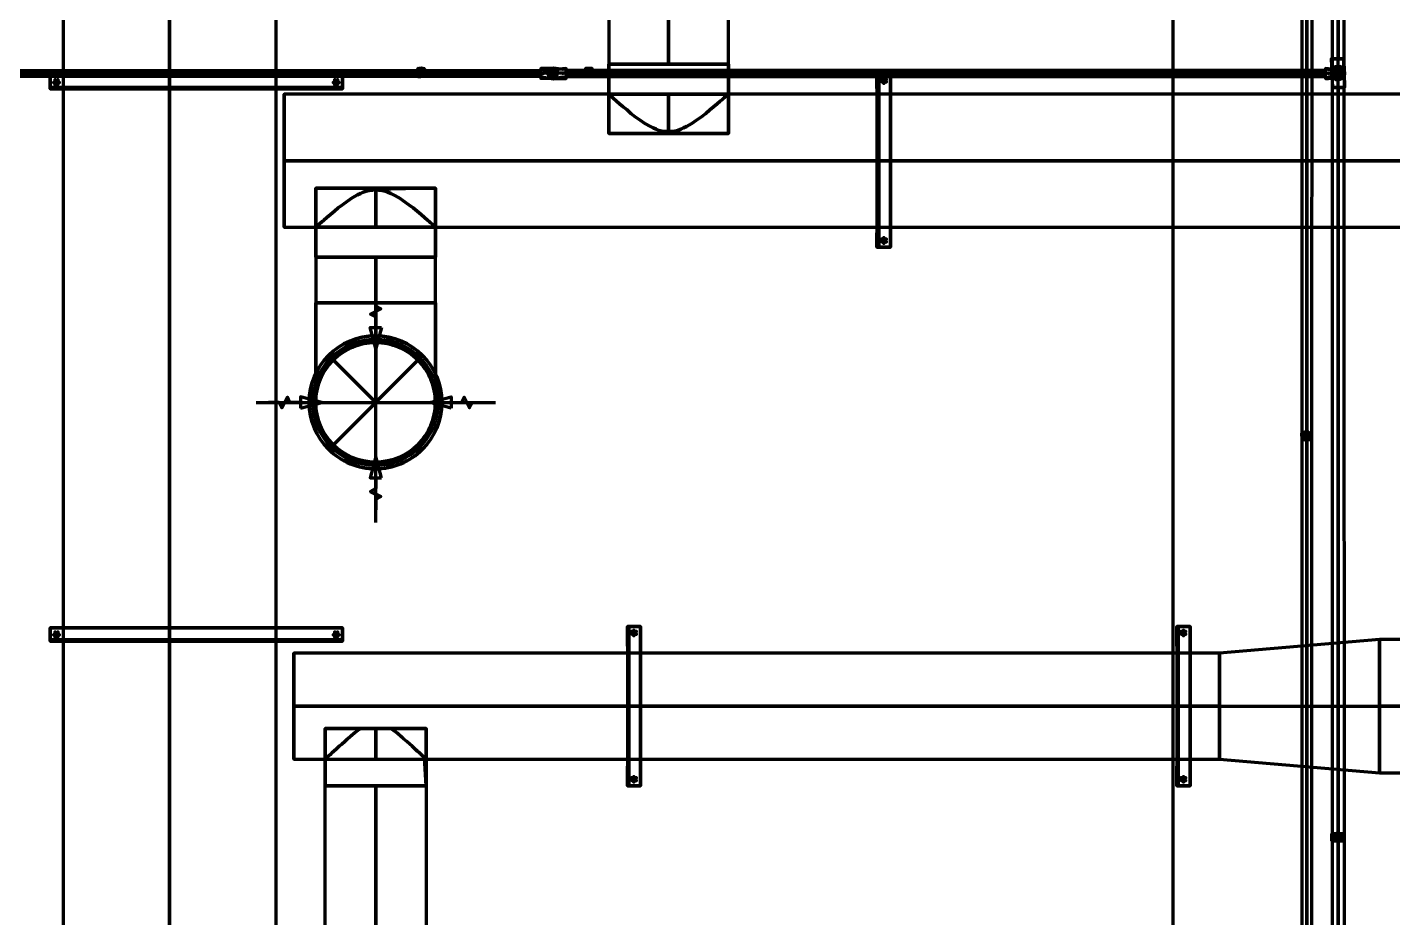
# Model space of a CAD drawing. Extents: x 0 to 1153, y 0 to 816.
# Drawn here: x 510.91 to 544.09, y 459.68 to 481.31 of the extents above; entities that cross this region are included whole.
import ezdxf

# ---------------------------------------------------------------- set-up
doc = ezdxf.new("R2010")
doc.units = 0
doc.header["$MEASUREMENT"] = 0
for name, color, linetype in [('Arch', 7, 'Continuous'), ('HVAC', 7, 'Continuous'), ('PIPE', 7, 'Continuous')]:
    doc.layers.add(name, color=color, linetype=linetype)

msp = doc.modelspace()

# ---------------------------------------------------------------- linework, layer by layer
at = {"layer": 'Arch', "color": 11, "linetype": 'Continuous', "lineweight": 211}
msp.add_line((538.755, 361.77), (538.755, 717.391), dxfattribs=at)
for points in [[(519.377, 474.017), (519.377, 474.282), (519.25, 474.345), (519.504, 474.472), (519.377, 474.536), (519.377, 474.8)], [(517.546, 472.197), (517.292, 472.197), (517.229, 472.324), (517.091, 472.07), (517.028, 472.197), (516.774, 472.197)], [(521.208, 472.197), (521.462, 472.197), (521.526, 472.324), (521.653, 472.07), (521.727, 472.197), (521.981, 472.197)], [(519.377, 470.366), (519.377, 470.112), (519.25, 470.038), (519.504, 469.911), (519.377, 469.847), (519.377, 469.593)]]:
    msp.add_lwpolyline(points, dxfattribs=at)
for points in [[(519.515, 474.017), (519.377, 473.509), (519.24, 474.017)], [(517.546, 472.059), (518.065, 472.197), (517.546, 472.334)], [(521.208, 472.059), (520.689, 472.197), (521.208, 472.334)], [(519.515, 470.366), (519.377, 470.884), (519.24, 470.366)]]:
    msp.add_lwpolyline(points, close=True, dxfattribs=at)
at = {"layer": 'HVAC', "color": 6, "linetype": 'Continuous', "lineweight": 211}
for p, q in [((518.118, 476.631), (518.075, 476.599)), ((519.377, 469.286), (519.377, 475.107)), ((520.404, 473.223), (518.351, 471.17)), ((516.467, 472.197), (522.288, 472.197))]:
    msp.add_line(p, q, dxfattribs=at)
for points in [[(514.361, 534.416), (515.588, 534.416), (513.133, 534.416), (514.361, 534.416), (513.133, 534.416), (515.588, 534.416), (514.361, 534.416), (514.361, 535.654), (514.361, 534.416), (514.361, 530.532), (511.778, 530.532), (514.361, 530.532), (516.954, 530.532), (515.588, 534.416), (515.588, 535.654), (513.133, 535.654), (513.133, 534.416), (511.778, 530.532), (511.778, 407.331), (516.954, 407.331), (516.954, 530.532), (514.361, 530.532), (514.361, 407.331), (514.361, 530.532)], [(525.039, 488.125), (525.039, 480.42), (525.039, 479.69), (525.039, 478.737), (525.039, 479.69), (525.039, 478.737), (526.489, 478.737), (527.95, 478.737), (525.039, 478.737), (526.489, 478.737), (527.95, 478.737), (525.039, 478.737), (526.489, 478.737), (527.95, 478.737), (525.039, 478.737), (526.489, 478.737), (527.95, 478.737), (525.039, 478.737), (525.039, 479.69), (525.039, 480.42), (525.039, 479.69), (527.95, 479.69), (527.95, 478.737), (527.95, 479.69), (527.95, 480.42), (527.95, 479.69), (527.95, 478.737), (527.95, 479.69), (527.95, 480.42), (527.95, 488.125)], [(518.573, 480.145), (511.461, 480.145), (518.573, 480.145)], [(511.651, 479.922), (511.58, 479.995), (511.64, 480.007), (511.651, 479.922), (511.58, 479.995), (511.636, 480.01), (511.651, 479.922), (511.58, 479.995), (511.651, 480.039), (511.58, 479.995), (511.651, 479.922), (511.683, 479.975), (511.651, 480.039), (511.58, 479.995), (511.651, 479.922), (511.683, 479.975), (511.651, 480.039), (511.58, 479.995), (511.651, 479.922), (511.683, 479.975), (511.651, 480.039), (511.58, 479.995), (511.651, 479.922), (511.683, 479.975), (511.651, 480.039), (511.58, 479.995), (511.651, 479.922), (511.683, 479.975), (511.651, 480.039), (511.58, 479.995), (511.651, 479.922), (511.683, 479.975), (511.651, 480.039), (511.58, 479.995), (511.651, 479.922), (511.683, 479.975)], [(616.31, 480.176), (568.24, 480.176), (564.367, 479.69), (517.155, 479.69)], [(518.446, 479.922), (518.374, 479.992), (518.433, 480.009), (518.446, 479.922), (518.374, 479.992), (518.431, 480.01), (518.446, 479.922), (518.374, 479.992), (518.446, 480.039), (518.374, 479.992), (518.446, 479.922), (518.478, 479.975), (518.446, 480.039), (518.374, 479.992), (518.446, 479.922), (518.478, 479.975), (518.446, 480.039), (518.374, 479.992), (518.446, 479.922), (518.478, 479.975), (518.446, 480.039), (518.374, 479.992), (518.446, 479.922), (518.478, 479.975), (518.446, 480.039), (518.374, 479.992), (518.446, 479.922), (518.478, 479.975), (518.446, 480.039), (518.374, 479.992), (518.446, 479.922), (518.478, 479.975), (518.446, 480.039), (518.374, 479.992), (518.446, 479.922), (518.478, 479.975)], [(531.675, 479.986), (531.734, 480.058), (531.751, 479.999), (531.675, 479.986), (531.734, 480.058), (531.752, 480.001), (531.675, 479.986), (531.734, 480.058), (531.781, 479.986), (531.734, 480.058), (531.675, 479.986), (531.728, 479.954), (531.781, 479.986), (531.734, 480.058), (531.675, 479.986), (531.728, 479.954), (531.781, 479.986), (531.734, 480.058), (531.675, 479.986), (531.728, 479.954), (531.781, 479.986), (531.734, 480.058), (531.675, 479.986), (531.728, 479.954), (531.781, 479.986), (531.734, 480.058), (531.675, 479.986), (531.728, 479.954), (531.781, 479.986), (531.734, 480.058), (531.675, 479.986), (531.728, 479.954), (531.781, 479.986), (531.734, 480.058), (531.675, 479.986), (531.728, 479.954)], [(531.887, 475.975), (531.887, 480.176), (531.887, 475.975)], [(517.155, 476.462), (517.155, 479.69), (517.155, 476.462), (564.367, 476.462), (568.24, 475.975), (616.31, 475.975)], [(526.489, 478.737), (526.489, 479.69), (526.489, 478.737)], [(517.155, 478.07), (564.367, 478.07), (517.155, 478.07)], [(519.377, 477.404), (519.377, 476.462), (519.377, 477.404)], [(531.675, 476.102), (531.734, 476.174), (531.751, 476.115), (531.675, 476.102), (531.734, 476.174), (531.752, 476.117), (531.675, 476.102), (531.734, 476.174), (531.781, 476.102), (531.734, 476.174), (531.675, 476.102), (531.728, 476.07), (531.781, 476.102), (531.734, 476.174), (531.675, 476.102), (531.728, 476.07), (531.781, 476.102), (531.734, 476.174), (531.675, 476.102), (531.728, 476.07), (531.781, 476.102), (531.734, 476.174), (531.675, 476.102), (531.728, 476.07), (531.781, 476.102), (531.734, 476.174), (531.675, 476.102), (531.728, 476.07), (531.781, 476.102), (531.734, 476.174), (531.675, 476.102), (531.728, 476.07), (531.781, 476.102), (531.734, 476.174), (531.675, 476.102), (531.728, 476.07)], [(519.377, 474.62), (519.377, 475.731), (519.377, 474.62), (519.377, 472.197), (518.351, 473.223)], [(519.377, 472.197), (519.377, 472.197), (519.377, 472.197)], [(518.573, 466.725), (511.461, 466.725), (518.573, 466.725)], [(511.651, 466.503), (511.58, 466.575), (511.683, 466.556), (511.651, 466.503), (511.58, 466.575), (511.636, 466.591), (511.651, 466.503), (511.58, 466.575), (511.651, 466.619), (511.58, 466.575), (511.651, 466.503), (511.683, 466.556), (511.651, 466.619), (511.58, 466.575), (511.651, 466.503), (511.683, 466.556), (511.651, 466.619), (511.58, 466.575), (511.651, 466.503), (511.683, 466.556), (511.651, 466.619), (511.58, 466.575), (511.651, 466.503), (511.683, 466.556), (511.651, 466.619), (511.58, 466.575), (511.651, 466.503), (511.683, 466.556), (511.651, 466.619), (511.58, 466.575), (511.651, 466.503), (511.683, 466.556), (511.651, 466.619), (511.58, 466.575), (511.651, 466.503), (511.683, 466.556)], [(518.446, 466.503), (518.375, 466.575), (518.478, 466.556), (518.446, 466.503), (518.375, 466.575), (518.431, 466.591), (518.446, 466.503), (518.375, 466.575), (518.446, 466.619), (518.375, 466.575), (518.446, 466.503), (518.478, 466.556), (518.446, 466.619), (518.375, 466.575), (518.446, 466.503), (518.478, 466.556), (518.446, 466.619), (518.375, 466.575), (518.446, 466.503), (518.478, 466.556), (518.446, 466.619), (518.375, 466.575), (518.446, 466.503), (518.478, 466.556), (518.446, 466.619), (518.375, 466.575), (518.446, 466.503), (518.478, 466.556), (518.446, 466.619), (518.375, 466.575), (518.446, 466.503), (518.478, 466.556), (518.446, 466.619), (518.375, 466.575), (518.446, 466.503), (518.478, 466.556)], [(525.6, 466.566), (525.662, 466.637), (525.6, 466.566), (525.662, 466.637), (525.6, 466.566), (525.662, 466.637), (525.706, 466.566), (525.662, 466.637), (525.6, 466.566), (525.653, 466.534), (525.706, 466.566), (525.662, 466.637), (525.6, 466.566), (525.653, 466.534), (525.706, 466.566), (525.662, 466.637), (525.6, 466.566), (525.653, 466.534), (525.706, 466.566), (525.662, 466.637), (525.6, 466.566), (525.653, 466.534), (525.706, 466.566), (525.662, 466.637), (525.6, 466.566), (525.653, 466.534), (525.706, 466.566), (525.662, 466.637), (525.6, 466.566), (525.653, 466.534), (525.706, 466.566), (525.662, 466.637), (525.6, 466.566), (525.653, 466.534)], [(525.812, 462.883), (525.812, 466.757), (525.812, 462.883)], [(538.956, 466.566), (539.018, 466.637), (538.956, 466.566), (539.018, 466.637), (538.956, 466.566), (539.018, 466.637), (539.062, 466.566), (539.018, 466.637), (538.956, 466.566), (539.009, 466.534), (539.062, 466.566), (539.018, 466.637), (538.956, 466.566), (539.009, 466.534), (539.062, 466.566), (539.018, 466.637), (538.956, 466.566), (539.009, 466.534), (539.062, 466.566), (539.018, 466.637), (538.956, 466.566), (539.009, 466.534), (539.062, 466.566), (539.018, 466.637), (538.956, 466.566), (539.009, 466.534), (539.062, 466.566), (539.018, 466.637), (538.956, 466.566), (539.009, 466.534), (539.062, 466.566), (539.018, 466.637), (538.956, 466.566), (539.009, 466.534)], [(539.168, 462.883), (539.168, 466.757), (539.168, 462.883)], [(517.387, 463.529), (517.387, 466.111), (517.387, 463.529), (539.888, 463.529), (543.772, 463.201), (575.712, 463.201), (575.712, 466.439), (543.772, 466.439), (539.888, 466.111), (517.387, 466.111)], [(539.888, 464.82), (539.888, 466.111), (539.888, 464.82), (539.888, 463.529), (539.888, 464.82), (543.772, 464.82), (543.772, 463.201), (543.772, 466.439), (543.772, 464.82), (543.772, 466.439), (543.772, 463.201), (543.772, 464.82), (575.712, 464.82), (543.772, 464.82)], [(539.888, 463.529), (539.888, 466.111), (539.888, 463.529)], [(517.387, 464.82), (539.888, 464.82), (517.387, 464.82)], [(518.149, 456.882), (518.149, 462.883), (518.149, 463.529), (518.149, 464.28), (518.149, 463.529), (520.605, 463.529), (520.605, 464.28), (520.605, 463.529), (520.605, 462.883), (520.605, 456.882)], [(520.488, 463.635), (520.562, 463.571), (520.605, 463.529), (520.562, 463.571), (520.488, 463.635), (520.446, 463.688), (520.393, 463.73), (520.33, 463.783), (520.266, 463.846), (520.203, 463.899), (520.129, 463.963), (520.054, 464.026), (519.906, 464.164), (519.822, 464.227), (519.737, 464.28), (520.605, 464.28), (518.149, 464.28), (520.605, 464.28), (520.605, 463.529), (520.605, 462.883), (520.562, 463.571), (520.488, 463.635), (520.435, 463.688), (520.383, 463.73), (520.266, 463.846), (520.203, 463.899), (520.129, 463.963), (520.054, 464.026), (519.896, 464.164), (519.811, 464.227), (519.737, 464.28), (518.149, 464.28), (518.149, 463.529), (518.149, 462.883), (519.377, 462.883), (519.377, 456.882), (519.377, 462.883), (520.605, 462.883), (518.149, 462.883), (518.149, 463.529), (518.224, 463.603), (518.308, 463.688), (518.361, 463.73), (518.425, 463.783), (518.488, 463.846), (518.552, 463.899), (518.626, 463.963), (518.689, 464.026), (518.848, 464.164), (518.933, 464.227), (519.017, 464.28), (518.943, 464.227), (518.858, 464.164), (518.7, 464.026), (518.626, 463.963), (518.552, 463.899), (518.488, 463.846), (518.425, 463.783), (518.361, 463.73), (518.308, 463.688), (518.266, 463.635), (518.224, 463.603), (518.149, 463.529), (518.224, 463.603), (518.266, 463.635)], [(518.149, 464.28), (519.377, 464.28), (520.605, 464.28), (518.149, 464.28), (519.377, 464.28), (520.605, 464.28), (518.149, 464.28), (519.377, 464.28), (520.605, 464.28)], [(519.377, 464.28), (519.377, 463.529), (519.377, 464.28)], [(520.605, 463.529), (520.605, 463.529), (520.605, 463.529)], [(525.6, 463.01), (525.659, 463.082), (525.676, 463.023), (525.6, 463.01), (525.659, 463.082), (525.678, 463.025), (525.6, 463.01), (525.659, 463.082), (525.706, 463.01), (525.659, 463.082), (525.6, 463.01), (525.653, 462.978), (525.706, 463.01), (525.659, 463.082), (525.6, 463.01), (525.653, 462.978), (525.706, 463.01), (525.659, 463.082), (525.6, 463.01), (525.653, 462.978), (525.706, 463.01), (525.659, 463.082), (525.6, 463.01), (525.653, 462.978), (525.706, 463.01), (525.659, 463.082), (525.6, 463.01), (525.653, 462.978), (525.706, 463.01), (525.659, 463.082), (525.6, 463.01), (525.653, 462.978), (525.706, 463.01), (525.659, 463.082), (525.6, 463.01), (525.653, 462.978)], [(538.956, 463.01), (539.018, 463.081), (538.956, 463.01), (539.018, 463.081), (538.956, 463.01), (539.018, 463.081), (539.062, 463.01), (539.018, 463.081), (538.956, 463.01), (539.009, 462.978), (539.062, 463.01), (539.018, 463.081), (538.956, 463.01), (539.009, 462.978), (539.062, 463.01), (539.018, 463.081), (538.956, 463.01), (539.009, 462.978), (539.062, 463.01), (539.018, 463.081), (538.956, 463.01), (539.009, 462.978), (539.062, 463.01), (539.018, 463.081), (538.956, 463.01), (539.009, 462.978), (539.062, 463.01), (539.018, 463.081), (538.956, 463.01), (539.009, 462.978), (539.062, 463.01), (539.018, 463.081), (538.956, 463.01), (539.009, 462.978)]]:
    msp.add_lwpolyline(points, dxfattribs=at)
for points in [[(526.489, 480.42), (527.95, 480.42), (525.039, 480.42), (526.489, 480.42), (527.95, 480.42), (525.039, 480.42), (526.489, 480.42), (527.95, 480.42), (525.039, 480.42), (527.95, 480.42), (525.039, 480.42), (526.489, 480.42), (526.489, 488.125)], [(511.461, 479.859), (518.573, 479.859), (511.461, 479.817), (511.461, 480.145), (511.461, 479.817), (518.573, 479.817), (518.573, 480.145), (518.573, 479.817)], [(531.601, 480.176), (531.601, 475.975), (531.558, 480.176), (531.887, 480.176), (531.558, 480.176), (531.558, 475.975), (531.887, 475.975), (531.558, 475.975)], [(527.95, 479.69), (527.939, 479.679), (527.897, 479.647), (527.844, 479.605), (527.823, 479.573), (527.749, 479.52), (527.674, 479.457), (527.59, 479.383), (527.495, 479.309), (527.399, 479.224), (527.293, 479.139), (527.177, 479.055), (527.061, 478.98), (526.934, 478.906), (526.86, 478.875), (526.796, 478.843), (526.722, 478.811), (526.648, 478.79), (526.563, 478.779), (526.415, 478.779), (526.33, 478.79), (526.256, 478.811), (526.193, 478.843), (526.119, 478.875), (526.055, 478.906), (525.918, 478.98), (525.801, 479.055), (525.685, 479.139), (525.579, 479.224), (525.484, 479.309), (525.388, 479.383), (525.304, 479.457), (525.23, 479.52), (525.166, 479.573), (525.081, 479.647), (525.039, 479.679), (525.039, 479.69), (525.039, 479.679), (525.081, 479.647), (525.134, 479.605), (525.23, 479.52), (525.304, 479.457), (525.388, 479.383), (525.484, 479.309), (525.579, 479.224), (525.685, 479.139), (525.801, 479.055), (525.918, 478.98), (526.055, 478.906), (526.119, 478.875), (526.193, 478.843), (526.256, 478.811), (526.33, 478.79), (526.415, 478.779), (526.563, 478.779), (526.648, 478.79), (526.722, 478.811), (526.796, 478.843), (526.86, 478.875), (526.934, 478.906), (527.061, 478.98), (527.177, 479.055), (527.293, 479.139), (527.399, 479.224), (527.495, 479.309), (527.59, 479.383), (527.674, 479.457), (527.749, 479.52), (527.791, 479.552), (527.897, 479.647), (527.95, 479.69)], [(517.917, 476.462), (517.927, 476.462), (517.97, 476.504)], [(517.917, 475.731), (519.377, 475.731), (520.827, 475.731), (517.917, 475.731), (519.377, 475.731), (520.827, 475.731), (517.917, 475.731), (519.377, 475.731), (520.827, 475.731), (517.917, 475.731), (520.827, 475.731)], [(517.917, 474.62), (520.827, 474.62), (517.917, 474.62), (520.827, 474.62), (517.917, 474.62), (520.827, 474.62), (517.917, 474.62), (520.827, 474.62)], [(511.461, 466.439), (518.573, 466.439), (511.461, 466.397), (511.461, 466.725), (511.461, 466.397), (518.573, 466.397), (518.573, 466.725), (518.573, 466.397)], [(525.526, 466.757), (525.526, 462.883), (525.494, 466.757), (525.812, 466.757), (525.494, 466.757), (525.494, 462.883), (525.812, 462.883), (525.494, 462.883)], [(538.882, 466.757), (538.882, 462.883), (538.85, 466.757), (539.168, 466.757), (538.85, 466.757), (538.85, 462.883), (539.168, 462.883), (538.85, 462.883)], [(519.377, 462.883), (518.149, 462.883), (519.377, 462.883), (520.605, 462.883), (519.377, 462.883), (518.149, 462.883), (519.377, 462.883), (520.605, 462.883), (519.377, 462.883), (518.149, 462.883), (519.377, 462.883), (520.605, 462.883)]]:
    msp.add_lwpolyline(points, close=True, dxfattribs=at)
for points in [[(520.827, 477.404), (519.377, 477.404), (517.917, 477.404), (520.827, 477.404), (519.377, 477.404), (517.917, 477.404), (520.827, 477.404), (519.377, 477.372), (519.451, 477.361), (519.536, 477.351), (519.61, 477.329), (519.673, 477.308), (519.747, 477.277), (519.811, 477.245), (519.949, 477.171), (520.181, 477.001), (520.287, 476.927), (520.383, 476.843), (520.478, 476.769), (520.562, 476.695), (520.637, 476.631), (520.679, 476.599), (520.7, 476.568), (520.763, 476.525), (520.795, 476.483), (520.827, 476.462), (520.763, 476.525), (520.7, 476.568), (520.637, 476.631), (520.562, 476.695), (520.478, 476.769), (520.383, 476.843), (520.287, 476.927), (520.181, 477.001), (519.949, 477.171), (519.811, 477.245), (519.747, 477.277), (519.673, 477.308), (519.61, 477.329), (519.536, 477.351), (519.451, 477.361), (519.377, 477.372), (519.303, 477.361), (519.218, 477.351), (519.144, 477.329), (519.07, 477.308), (519.007, 477.277), (518.933, 477.245), (518.806, 477.171), (518.689, 477.086), (518.573, 477.001), (518.467, 476.927), (518.372, 476.843), (518.276, 476.769), (518.192, 476.695), (518.118, 476.631), (518.075, 476.599), (518.022, 476.546), (517.97, 476.504), (517.959, 476.483), (517.917, 476.462), (517.97, 476.504), (518.022, 476.546), (518.118, 476.631), (518.192, 476.695), (518.276, 476.769), (518.372, 476.843), (518.467, 476.927), (518.573, 477.001), (518.689, 477.086), (518.806, 477.171), (518.933, 477.245), (519.007, 477.277), (519.07, 477.308), (519.144, 477.329), (519.218, 477.351), (519.303, 477.361), (519.377, 477.404), (517.917, 477.404), (520.827, 477.404), (519.377, 477.404), (517.917, 477.404), (520.827, 477.404), (520.827, 476.462), (520.827, 475.731), (520.827, 476.462), (517.917, 476.462), (517.917, 477.404), (517.917, 476.462), (517.917, 475.731), (517.917, 476.462), (517.917, 477.404), (517.917, 476.462), (517.917, 475.731), (517.917, 474.62), (517.917, 472.202, -0.414215), (519.372, 473.657, -0.414215), (520.827, 472.202, 0.414215), (519.372, 473.657, 0.414215), (517.917, 472.202, 0.414226), (519.372, 470.747, 0.414226), (520.848, 472.202, -0.41422), (519.372, 470.725, -0.414208), (517.895, 472.202, -0.41421), (519.372, 473.678, -0.414221), (520.848, 472.202, -0.41422), (519.372, 470.725, -0.414208), (517.895, 472.202, -0.41421), (519.372, 473.678, -0.414221), (520.827, 472.197), (520.827, 474.62), (520.827, 475.731), (520.827, 476.462), (520.827, 477.404), (520.827, 476.462)], [(519.372, 473.816, 0.41421), (517.758, 472.202, 0.414218), (519.372, 470.588, 0.414219), (520.986, 472.202, 0.414211), (519.372, 473.816, 0.41421), (517.758, 472.202, 0.414218), (519.372, 470.588, 0.414219), (520.986, 472.202, 0.414211)], [(519.372, 473.731, 0.414211), (517.842, 472.202, 0.41421), (519.372, 470.673, 0.414216), (520.901, 472.202, 0.414217)]]:
    msp.add_lwpolyline(points, format="xyb", close=True, dxfattribs=at)
msp.add_lwpolyline([(517.917, 472.202, 0.414226), (519.372, 470.747, 0.414226), (520.827, 472.202, 0.414215), (519.372, 473.657, 0.414215), (517.917, 472.202, 0.414226), (519.372, 470.747, 0.414226), (520.827, 472.202), (520.827, 474.62), (520.827, 472.202, 0.414215), (519.372, 473.657, 0.414215), (517.917, 472.202), (517.917, 474.62), (517.917, 472.202, 0.414226), (519.372, 470.747, 0.414226), (520.827, 472.202)], format="xyb", dxfattribs=at)
for radius in [1.614, 1.455]:
    msp.add_circle((519.372, 472.202), radius, dxfattribs=at)
for p in [(511.556, 479.975), (511.556, 479.975), (511.556, 479.975), (511.588, 480.039), (511.588, 480.039), (511.588, 480.039), (511.588, 479.922), (511.588, 479.922), (511.588, 479.922), (511.651, 480.039), (511.651, 480.039), (511.651, 480.039), (511.683, 479.975), (511.683, 479.975), (511.683, 479.975), (518.351, 479.975), (518.351, 479.975), (518.351, 479.975), (518.382, 480.039), (518.382, 480.039), (518.382, 480.039), (518.382, 479.922), (518.382, 479.922), (518.382, 479.922), (518.446, 480.039), (518.446, 480.039), (518.446, 480.039), (518.478, 479.975), (518.478, 479.975), (518.478, 479.975), (531.675, 480.049), (531.675, 480.049), (531.675, 480.049), (531.728, 480.081), (531.728, 480.081), (531.728, 480.081), (531.728, 479.954), (531.728, 479.954), (531.728, 479.954), (531.781, 480.049), (531.781, 480.049), (531.781, 480.049), (531.781, 479.986), (531.781, 479.986), (531.781, 479.986), (531.675, 476.165), (531.675, 476.165), (531.675, 476.165), (531.728, 476.197), (531.728, 476.197), (531.728, 476.197), (531.728, 476.07), (531.728, 476.07), (531.728, 476.07), (531.781, 476.165), (531.781, 476.165), (531.781, 476.165), (531.781, 476.102), (531.781, 476.102), (531.781, 476.102), (519.377, 472.197), (511.588, 466.619), (511.588, 466.619), (511.588, 466.619), (511.651, 466.619), (511.651, 466.619), (511.651, 466.619), (518.382, 466.619), (518.382, 466.619), (518.382, 466.619), (518.446, 466.619), (518.446, 466.619), (518.446, 466.619), (525.6, 466.63), (525.6, 466.63), (525.6, 466.63), (525.653, 466.661), (525.653, 466.661), (525.653, 466.661), (525.706, 466.63), (525.706, 466.63), (525.706, 466.63), (538.956, 466.63), (538.956, 466.63), (538.956, 466.63), (539.009, 466.661), (539.009, 466.661), (539.009, 466.661), (539.062, 466.63), (539.062, 466.63), (539.062, 466.63), (511.556, 466.556), (511.556, 466.556), (511.556, 466.556), (511.588, 466.503), (511.588, 466.503), (511.588, 466.503), (511.683, 466.556), (511.683, 466.556), (511.683, 466.556), (518.351, 466.556), (518.351, 466.556), (518.351, 466.556), (518.382, 466.503), (518.382, 466.503), (518.382, 466.503), (518.478, 466.556), (518.478, 466.556), (518.478, 466.556), (525.653, 466.534), (525.653, 466.534), (525.653, 466.534), (525.706, 466.566), (525.706, 466.566), (525.706, 466.566), (539.009, 466.534), (539.009, 466.534), (539.009, 466.534), (539.062, 466.566), (539.062, 466.566), (539.062, 466.566), (520.605, 463.529), (525.6, 463.074), (525.6, 463.074), (525.6, 463.074), (525.653, 463.105), (525.653, 463.105), (525.653, 463.105), (525.653, 462.978), (525.653, 462.978), (525.653, 462.978), (525.706, 463.074), (525.706, 463.074), (525.706, 463.074), (525.706, 463.01), (525.706, 463.01), (525.706, 463.01), (538.956, 463.074), (538.956, 463.074), (538.956, 463.074), (539.009, 463.105), (539.009, 463.105), (539.009, 463.105), (539.009, 462.978), (539.009, 462.978), (539.009, 462.978), (539.062, 463.074), (539.062, 463.074), (539.062, 463.074), (539.062, 463.01), (539.062, 463.01), (539.062, 463.01)]:
    msp.add_point(p, dxfattribs=at)
at = {"layer": 'PIPE', "color": 3, "linetype": 'Continuous', "lineweight": 211}
for p, q in [((542.629, 480.547), (542.766, 480.547)), ((523.388, 480.261), (523.388, 480.123)), ((542.459, 480.123), (542.459, 480.261)), ((524.637, 480.123), (524.637, 480.134)), ((542.629, 479.848), (542.904, 479.848))]:
    msp.add_line(p, q, dxfattribs=at)
for points in [[(542.766, 479.848), (542.629, 479.848), (542.925, 479.848), (542.766, 479.848), (542.925, 479.848), (542.629, 479.848), (542.904, 479.848), (542.925, 435.758), (542.629, 435.758), (542.629, 479.848), (542.766, 479.848), (542.766, 435.758), (542.766, 480.547), (542.597, 480.547), (542.629, 479.848), (542.629, 480.547), (542.629, 565.785)], [(542.904, 565.785), (542.904, 480.547), (542.925, 479.848), (542.904, 480.547), (542.597, 480.547), (542.766, 480.547), (542.766, 565.785), (542.766, 480.547), (542.904, 480.547), (542.597, 480.547), (542.904, 480.547), (542.766, 480.547), (542.904, 480.547)], [(542.142, 564.981), (542.11, 424.529), (542.142, 424.434), (542.142, 424.508), (541.898, 424.529), (541.898, 564.981)], [(542.004, 564.981), (542.004, 424.529), (542.004, 564.981)], [(499.301, 480.261), (523.388, 480.261), (523.388, 480.123), (499.301, 480.123)], [(520.404, 480.123), (520.562, 480.134), (520.404, 480.123), (520.562, 480.134), (520.404, 480.123), (520.562, 480.134), (520.404, 480.123), (520.404, 480.261), (520.562, 480.303), (520.404, 480.314), (520.562, 480.303), (520.513, 480.199), (520.457, 480.179), (520.425, 480.228), (520.461, 480.27), (520.515, 480.246), (520.503, 480.188), (520.472, 480.325), (520.562, 480.303), (520.573, 480.216), (520.562, 480.134), (520.512, 480.131), (520.456, 480.125), (520.404, 480.123), (520.377, 480.192), (520.375, 480.248), (520.401, 480.295), (520.456, 480.323), (520.472, 480.272), (520.519, 480.235), (520.494, 480.182), (520.439, 480.19), (520.43, 480.246), (520.439, 480.19), (520.404, 480.123), (520.472, 480.123), (520.404, 480.123), (520.383, 480.178), (520.372, 480.232), (520.391, 480.283), (520.433, 480.317), (520.489, 480.323), (520.562, 480.303), (520.57, 480.2), (520.562, 480.134), (520.489, 480.125), (520.472, 480.176), (520.426, 480.213), (520.451, 480.266), (520.509, 480.255), (520.513, 480.199), (520.506, 480.258), (520.562, 480.303), (520.472, 480.325), (520.562, 480.303), (520.573, 480.216), (520.562, 480.134), (520.512, 480.131), (520.456, 480.125), (520.404, 480.123), (520.377, 480.192), (520.375, 480.248), (520.401, 480.295), (520.456, 480.323), (520.472, 480.272), (520.519, 480.235), (520.494, 480.182), (520.439, 480.19), (520.43, 480.246), (520.439, 480.19), (520.404, 480.123), (520.472, 480.123), (520.404, 480.123), (520.383, 480.178), (520.372, 480.232), (520.391, 480.283), (520.433, 480.317), (520.489, 480.323), (520.562, 480.303), (520.572, 480.24), (520.565, 480.185), (520.562, 480.134), (520.565, 480.185), (520.572, 480.24), (520.562, 480.303), (520.489, 480.323), (520.433, 480.317), (520.383, 480.27), (520.435, 480.229), (520.478, 480.282), (520.391, 480.283), (520.372, 480.232), (520.383, 480.178), (520.404, 480.123), (520.404, 480.303), (520.404, 480.123), (520.562, 480.134), (520.481, 480.124), (520.562, 480.134), (520.562, 480.303), (520.404, 480.303), (520.562, 480.303), (520.562, 480.134), (520.404, 480.123), (520.404, 480.261), (520.562, 480.303), (520.404, 480.314), (520.562, 480.303), (520.562, 480.134)], [(523.79, 480.203), (523.775, 480.15), (523.695, 480.06), (523.63, 480.122), (523.597, 480.164), (523.591, 480.219), (523.613, 480.268), (523.695, 480.325), (523.766, 480.268), (523.79, 480.203), (523.766, 480.268), (523.695, 480.325), (523.604, 480.256), (523.568, 480.203), (523.582, 480.259), (523.618, 480.301), (523.695, 480.325), (523.776, 480.289), (523.79, 480.203), (523.775, 480.15), (523.746, 480.095), (523.695, 480.06), (523.634, 480.095), (523.592, 480.131), (523.57, 480.183), (523.634, 480.095), (523.695, 480.06), (523.746, 480.095), (523.775, 480.15), (523.79, 480.203), (523.775, 480.15), (523.695, 480.06), (523.604, 480.117), (523.574, 480.164), (523.57, 480.223), (523.592, 480.275), (523.634, 480.311), (523.695, 480.325), (523.746, 480.311), (523.788, 480.275), (523.79, 480.203), (523.798, 480.259), (523.746, 480.311), (523.695, 480.325), (523.634, 480.311), (523.582, 480.259), (523.568, 480.203), (523.582, 480.259), (523.618, 480.301), (523.695, 480.325), (523.776, 480.289), (523.79, 480.203), (523.775, 480.15), (523.746, 480.095), (523.695, 480.06), (523.634, 480.095), (523.592, 480.131), (523.57, 480.183), (523.634, 480.095), (523.695, 480.06), (523.746, 480.095), (523.775, 480.15), (523.79, 480.203), (523.775, 480.15), (523.695, 480.06), (523.604, 480.117), (523.574, 480.164), (523.57, 480.223), (523.592, 480.275), (523.634, 480.311), (523.695, 480.325), (523.746, 480.311), (523.788, 480.275), (523.79, 480.203), (523.775, 480.15), (523.695, 480.06), (523.63, 480.122), (523.597, 480.164), (523.591, 480.219), (523.613, 480.268), (523.695, 480.325), (523.761, 480.274), (523.79, 480.203), (523.775, 480.15), (523.695, 480.06), (523.651, 480.11), (523.609, 480.143), (523.59, 480.195), (523.604, 480.256), (523.644, 480.292), (523.695, 480.325), (523.749, 480.284), (523.79, 480.203), (523.766, 480.268), (523.695, 480.325), (523.604, 480.256), (523.568, 480.203), (523.582, 480.259), (523.618, 480.301), (523.695, 480.325), (523.776, 480.289), (523.79, 480.203), (523.775, 480.15), (523.746, 480.095), (523.695, 480.06), (523.634, 480.095), (523.592, 480.131), (523.57, 480.183), (523.634, 480.095), (523.695, 480.06), (523.746, 480.095), (523.775, 480.15), (523.79, 480.203), (523.775, 480.15), (523.695, 480.06), (523.604, 480.117), (523.574, 480.164), (523.57, 480.223), (523.592, 480.275), (523.634, 480.311), (523.695, 480.325), (523.746, 480.311), (523.788, 480.275), (523.79, 480.203), (523.798, 480.259), (523.746, 480.311), (523.695, 480.325), (523.634, 480.311), (523.582, 480.259), (523.568, 480.203), (523.582, 480.259), (523.618, 480.301), (523.695, 480.325), (523.776, 480.289), (523.79, 480.203), (523.775, 480.15), (523.746, 480.095), (523.695, 480.06), (523.634, 480.095), (523.592, 480.131), (523.57, 480.183), (523.634, 480.095), (523.695, 480.06), (523.746, 480.095), (523.775, 480.15), (523.79, 480.203), (523.775, 480.15), (523.695, 480.06), (523.604, 480.117), (523.574, 480.164), (523.57, 480.223), (523.592, 480.275), (523.634, 480.311), (523.695, 480.325), (523.746, 480.311), (523.788, 480.275), (523.79, 480.203), (523.775, 480.15), (523.695, 480.06), (523.63, 480.122), (523.597, 480.164), (523.591, 480.219), (523.613, 480.268), (523.695, 480.325), (523.766, 480.268), (523.79, 480.203), (523.761, 480.274), (523.695, 480.325), (523.6, 480.249), (523.568, 480.198), (523.79, 480.203), (523.766, 480.268), (523.695, 480.325), (523.604, 480.256), (523.621, 480.203), (523.673, 480.27), (523.79, 480.203), (523.775, 480.15), (523.701, 480.135), (523.649, 480.147), (523.775, 480.15), (523.79, 480.203), (523.742, 480.248), (523.69, 480.272), (523.928, 480.314), (524.002, 480.314), (523.928, 480.293), (523.695, 480.325), (523.452, 480.314), (523.388, 480.314), (523.452, 480.293), (523.726, 480.244), (523.693, 480.198), (523.645, 480.151), (523.621, 480.197), (523.69, 480.123), (523.655, 480.172), (523.695, 480.06), (523.928, 480.071), (524.002, 480.071), (523.928, 480.102), (523.695, 480.06), (523.452, 480.071), (523.388, 480.071), (523.452, 480.102), (523.695, 480.06), (523.695, 480.325)], [(524.002, 480.123), (524.002, 480.261), (524.002, 480.123), (542.459, 480.123), (542.459, 480.261), (524.002, 480.261)], [(542.459, 480.198), (542.791, 480.213), (542.783, 480.265), (542.808, 480.315), (542.761, 480.367), (542.813, 480.359), (542.858, 480.335), (542.893, 480.3), (542.917, 480.255), (542.925, 480.203), (542.917, 480.151), (542.893, 480.106), (542.858, 480.07), (542.813, 480.047), (542.761, 480.039), (542.709, 480.047), (542.654, 480.078), (542.621, 480.116), (542.602, 480.163), (542.597, 480.216), (542.61, 480.267), (542.636, 480.31), (542.686, 480.349), (542.747, 480.366), (542.686, 480.349), (542.629, 480.3), (542.602, 480.242), (542.597, 480.189), (542.61, 480.139), (542.654, 480.078), (542.709, 480.047), (542.761, 480.039), (542.709, 480.047), (542.664, 480.07), (542.629, 480.106), (542.605, 480.151), (542.597, 480.203), (542.605, 480.255), (542.636, 480.31), (542.675, 480.342), (542.722, 480.362), (542.774, 480.366), (542.825, 480.354), (542.868, 480.327), (542.907, 480.278), (542.924, 480.216), (542.92, 480.163), (542.924, 480.216), (542.907, 480.278), (542.858, 480.335), (542.8, 480.362), (542.747, 480.366), (542.697, 480.354), (542.636, 480.31), (542.605, 480.255), (542.66, 480.203), (542.917, 480.151), (542.893, 480.106), (542.858, 480.07), (542.813, 480.047), (542.766, 480.325), (542.785, 480.263), (542.791, 480.213), (542.728, 480.178), (542.755, 480.124), (542.709, 480.158), (542.791, 480.213), (542.778, 480.268), (542.791, 480.213), (542.797, 480.144), (542.744, 480.136), (542.797, 480.144), (542.791, 480.213), (542.755, 480.271), (542.685, 480.268), (542.66, 480.203), (542.695, 480.113), (542.743, 480.093), (542.729, 480.142), (542.66, 480.203), (542.685, 480.268), (542.761, 480.272), (542.685, 480.268), (542.729, 480.142), (542.77, 480.092), (542.819, 480.108), (542.855, 480.144), (542.872, 480.194), (542.863, 480.246), (542.833, 480.287), (542.788, 480.311), (542.791, 480.213), (542.813, 480.158), (542.761, 480.134), (542.791, 480.213), (542.761, 480.272), (542.685, 480.268), (542.66, 480.203), (542.689, 480.119), (542.734, 480.095), (542.66, 480.203), (542.685, 480.268), (542.761, 480.272), (542.685, 480.268), (542.729, 480.142), (542.77, 480.092), (542.819, 480.108), (542.855, 480.144), (542.872, 480.194), (542.863, 480.246), (542.833, 480.287), (542.788, 480.311), (542.791, 480.213), (542.813, 480.158), (542.761, 480.134), (542.791, 480.213), (542.761, 480.272), (542.685, 480.268), (542.66, 480.203), (542.713, 480.113), (542.766, 480.102), (542.523, 480.102), (542.459, 480.071), (542.523, 480.071), (542.766, 480.102), (542.851, 480.145), (542.862, 480.198), (542.819, 480.272), (542.766, 480.293), (542.523, 480.293), (542.459, 480.314), (542.523, 480.314), (542.766, 480.293), (542.817, 480.311), (542.869, 480.259), (542.883, 480.203), (542.869, 480.147), (542.817, 480.095), (542.761, 480.081), (542.705, 480.095), (542.653, 480.147), (542.66, 480.203), (542.653, 480.147), (542.689, 480.105), (542.741, 480.083), (542.799, 480.087), (542.847, 480.117), (542.876, 480.164), (542.881, 480.223), (542.859, 480.275), (542.817, 480.311), (542.761, 480.325), (542.685, 480.268), (542.66, 480.203), (542.685, 480.268), (542.761, 480.325), (542.817, 480.311), (542.869, 480.259), (542.883, 480.203), (542.869, 480.259), (542.833, 480.301), (542.781, 480.323), (542.722, 480.318), (542.685, 480.268), (542.66, 480.203), (542.663, 480.131), (542.705, 480.095), (542.761, 480.081), (542.817, 480.095), (542.859, 480.131), (542.881, 480.183), (542.793, 480.107), (542.737, 480.105), (542.685, 480.137), (542.66, 480.203), (542.722, 480.11), (542.777, 480.104), (542.826, 480.127), (542.856, 480.171), (542.859, 480.227), (542.832, 480.274), (542.785, 480.3), (542.685, 480.268), (542.66, 480.203), (542.713, 480.113), (542.766, 480.102), (542.851, 480.145), (542.862, 480.198), (542.819, 480.272), (542.766, 480.293), (542.685, 480.268), (542.66, 480.203), (542.657, 480.139), (542.697, 480.099), (542.751, 480.082), (542.808, 480.091), (542.853, 480.124), (542.879, 480.174), (542.879, 480.232), (542.853, 480.282), (542.808, 480.315), (542.751, 480.324), (542.685, 480.268), (542.66, 480.203), (542.685, 480.268), (542.761, 480.325), (542.817, 480.311), (542.869, 480.259), (542.883, 480.203), (542.869, 480.259), (542.833, 480.301), (542.781, 480.323), (542.722, 480.318), (542.685, 480.268), (542.66, 480.203), (542.663, 480.131), (542.705, 480.095), (542.761, 480.081), (542.817, 480.095), (542.859, 480.131), (542.881, 480.183), (542.793, 480.107), (542.737, 480.105), (542.685, 480.137), (542.66, 480.203), (542.66, 480.203), (542.722, 480.11), (542.777, 480.104), (542.826, 480.127), (542.856, 480.171), (542.859, 480.227), (542.832, 480.274), (542.785, 480.3), (542.685, 480.268), (542.685, 480.268), (542.66, 480.203)], [(524.002, 480.198), (542.459, 480.198), (524.002, 480.198), (523.695, 480.198), (523.388, 480.198), (499.301, 480.198), (523.388, 480.198)], [(542.523, 480.198), (542.523, 480.198), (542.523, 480.198)], [(541.888, 471.456), (541.898, 471.297), (541.888, 471.456), (541.898, 471.297), (541.888, 471.456), (541.898, 471.297), (541.888, 471.456), (542.078, 471.456), (542.11, 471.297), (542.121, 471.456), (542.11, 471.297), (541.974, 471.346), (541.954, 471.402), (542.003, 471.434), (542.045, 471.398), (542.021, 471.345), (541.963, 471.356), (541.92, 471.382), (542.099, 471.387), (542.11, 471.297), (542.045, 471.298), (541.991, 471.287), (541.898, 471.297), (541.906, 471.348), (541.9, 471.403), (541.888, 471.456), (541.967, 471.482), (542.023, 471.485), (542.07, 471.458), (542.098, 471.403), (542.047, 471.387), (542.01, 471.341), (541.957, 471.365), (541.965, 471.421), (542.021, 471.429), (541.965, 471.421), (541.888, 471.456), (541.898, 471.387), (541.888, 471.456), (541.953, 471.476), (542.007, 471.487), (542.058, 471.468), (542.092, 471.426), (542.098, 471.371), (542.11, 471.297), (542.031, 471.292), (541.975, 471.289), (541.898, 471.297), (541.9, 471.371), (541.951, 471.387), (541.988, 471.433), (542.041, 471.409), (542.03, 471.351), (541.974, 471.346), (542.033, 471.353), (542.11, 471.297), (542.099, 471.387), (542.11, 471.297), (542.045, 471.298), (541.991, 471.287), (541.898, 471.297), (541.906, 471.348), (541.9, 471.403), (541.888, 471.456), (541.967, 471.482), (542.023, 471.485), (542.07, 471.458), (542.098, 471.403), (542.047, 471.387), (542.01, 471.341), (541.957, 471.365), (541.965, 471.421), (542.021, 471.429), (541.965, 471.421), (541.888, 471.456), (541.898, 471.387), (541.888, 471.456), (541.953, 471.476), (542.007, 471.487), (542.058, 471.468), (542.092, 471.426), (542.098, 471.371), (542.11, 471.297), (542.015, 471.288), (541.96, 471.294), (541.898, 471.297), (541.898, 471.387), (541.898, 471.297), (541.967, 471.292), (542.023, 471.289), (542.11, 471.297), (542.099, 471.379), (542.088, 471.433), (542.036, 471.413), (541.898, 471.297), (541.96, 471.294), (542.015, 471.288), (542.11, 471.297), (542.089, 471.371), (542.092, 471.426), (542.045, 471.476), (541.991, 471.487), (541.94, 471.468), (541.888, 471.456), (542.11, 471.456), (541.888, 471.456), (541.898, 471.297), (542.11, 471.297), (542.11, 471.456), (542.11, 471.297), (541.898, 471.297), (541.888, 471.456), (542.078, 471.456), (542.11, 471.297), (542.121, 471.456), (542.11, 471.297), (541.898, 471.297)], [(541.92, 471.371), (542.089, 471.371), (541.92, 471.371), (542.089, 471.371), (542.03, 471.351), (541.92, 471.371), (541.991, 471.434), (542.089, 471.371), (542.003, 471.434), (541.92, 471.371), (541.988, 471.433), (542.089, 471.371), (542.03, 471.351), (541.977, 471.345)], [(542.872, 461.634), (542.66, 461.634), (542.872, 461.634), (542.66, 461.634), (542.872, 461.634), (542.807, 461.55), (542.753, 461.54), (542.702, 461.559), (542.66, 461.634), (542.685, 461.705), (542.729, 461.735), (542.785, 461.737), (542.832, 461.711), (542.872, 461.634), (542.809, 461.64), (542.776, 461.594), (542.72, 461.615), (542.722, 461.668), (542.779, 461.684), (542.727, 461.673), (542.675, 461.693), (542.66, 461.634), (542.675, 461.693), (542.715, 461.729), (542.769, 461.74), (542.82, 461.721), (542.872, 461.634), (542.837, 461.574), (542.793, 461.544), (542.737, 461.542), (542.69, 461.569), (542.66, 461.634), (542.713, 461.64), (542.749, 461.686), (542.803, 461.662), (542.795, 461.606), (542.739, 461.597), (542.795, 461.606), (542.872, 461.634), (542.807, 461.55), (542.753, 461.54), (542.702, 461.559), (542.66, 461.634), (542.685, 461.705), (542.729, 461.735), (542.785, 461.737), (542.832, 461.711), (542.872, 461.634), (542.809, 461.64), (542.776, 461.594), (542.72, 461.615), (542.722, 461.668), (542.779, 461.684), (542.727, 461.673), (542.675, 461.693), (542.66, 461.634), (542.675, 461.693), (542.715, 461.729), (542.769, 461.74), (542.82, 461.721), (542.872, 461.634), (542.837, 461.574), (542.793, 461.544), (542.737, 461.542), (542.69, 461.569), (542.66, 461.634), (542.708, 461.554), (542.761, 461.539), (542.814, 461.554), (542.872, 461.634), (542.904, 461.719), (542.904, 461.55), (542.618, 461.55), (542.618, 461.719), (542.66, 461.55), (542.904, 461.55), (542.904, 461.719), (542.618, 461.719), (542.66, 461.55), (542.862, 461.55), (542.904, 461.719), (542.904, 461.55), (542.904, 461.719), (542.618, 461.719), (542.66, 461.55), (542.618, 461.719), (542.629, 461.55), (542.618, 461.719), (542.618, 461.55), (542.904, 461.55), (542.904, 461.719), (542.904, 461.55), (542.904, 461.719), (542.618, 461.719), (542.904, 461.719)], [(542.809, 461.64), (542.776, 461.594), (542.715, 461.628), (542.809, 461.64), (542.765, 461.687), (542.715, 461.628), (542.809, 461.64), (542.776, 461.594), (542.715, 461.628), (542.809, 461.64), (542.776, 461.594), (542.715, 461.628), (542.713, 461.636)]]:
    msp.add_lwpolyline(points, dxfattribs=at)
msp.add_lwpolyline([(520.488, 480.155), (520.488, 480.282), (520.488, 480.155), (520.478, 480.155), (520.472, 480.272), (520.501, 480.262), (520.519, 480.235), (520.516, 480.206), (520.494, 480.182), (520.465, 480.177), (520.439, 480.19), (520.425, 480.216), (520.43, 480.246), (520.454, 480.268), (520.469, 480.272), (520.425, 480.228), (520.472, 480.176), (520.444, 480.186), (520.426, 480.213), (520.429, 480.243), (520.451, 480.266), (520.48, 480.271), (520.509, 480.255), (520.513, 480.199)], close=True, dxfattribs=at)
msp.add_lwpolyline([(524.478, 480.123), (524.637, 480.134), (524.478, 480.123), (524.637, 480.134), (524.478, 480.123), (524.637, 480.134), (524.637, 480.303), (524.478, 480.303), (524.637, 480.314), (524.478, 480.303), (524.637, 480.261), (524.637, 480.314), (524.478, 480.314), (524.637, 480.261), (524.563, 480.155), (524.5, 480.228), (524.563, 480.282), (524.563, 480.155), (524.563, 480.282), (524.636, 480.27), (524.647, 480.216), (524.637, 480.134), (524.563, 480.155), (524.637, 480.134), (524.447, 480.224), (524.462, 480.277), (524.501, 480.313), (524.563, 480.282), (524.563, 480.155), (524.505, 480.246), (524.462, 480.277), (524.447, 480.224), (524.462, 480.277), (524.501, 480.313), (524.563, 480.282), (524.64, 480.263), (524.646, 480.208), (524.637, 480.134), (524.563, 480.155), (524.501, 480.213), (524.563, 480.282), (524.563, 480.155), (524.563, 480.282), (524.636, 480.27), (524.647, 480.216), (524.637, 480.134), (524.563, 480.155), (524.64, 480.185), (524.646, 480.24), (524.618, 480.295), (524.563, 480.282), (524.462, 480.277), (524.447, 480.224), (524.462, 480.277), (524.501, 480.313), (524.563, 480.282), (524.563, 480.155), (524.505, 480.246), (524.462, 480.277), (524.447, 480.224), (524.462, 480.277), (524.501, 480.313), (524.478, 480.123), (524.563, 480.282), (524.642, 480.256), (524.645, 480.2), (524.637, 480.134), (524.637, 480.314), (524.478, 480.303), (524.478, 480.123), (524.637, 480.134), (524.478, 480.123), (524.478, 480.303), (524.637, 480.272), (524.637, 480.134), (524.563, 480.155, -0.414017), (524.446, 480.224, 0.414017), (524.563, 480.155, -0.414017), (524.446, 480.224, 0.414017), (524.563, 480.155), (524.563, 480.282), (524.594, 480.232), (524.563, 480.282), (524.502, 480.239), (524.563, 480.155), (524.563, 480.282), (524.501, 480.235), (524.563, 480.155), (524.563, 480.282), (524.563, 480.155), (524.563, 480.282)], format="xyb", dxfattribs=at)
for p in [(523.388, 480.198), (523.388, 480.198), (523.452, 480.198), (523.452, 480.198), (523.928, 480.198), (523.928, 480.198), (524.002, 480.198), (524.002, 480.198), (542.459, 480.198), (542.459, 480.198), (542.523, 480.198), (542.872, 461.634)]:
    msp.add_point(p, dxfattribs=at)

doc.saveas('drawing.dxf')
